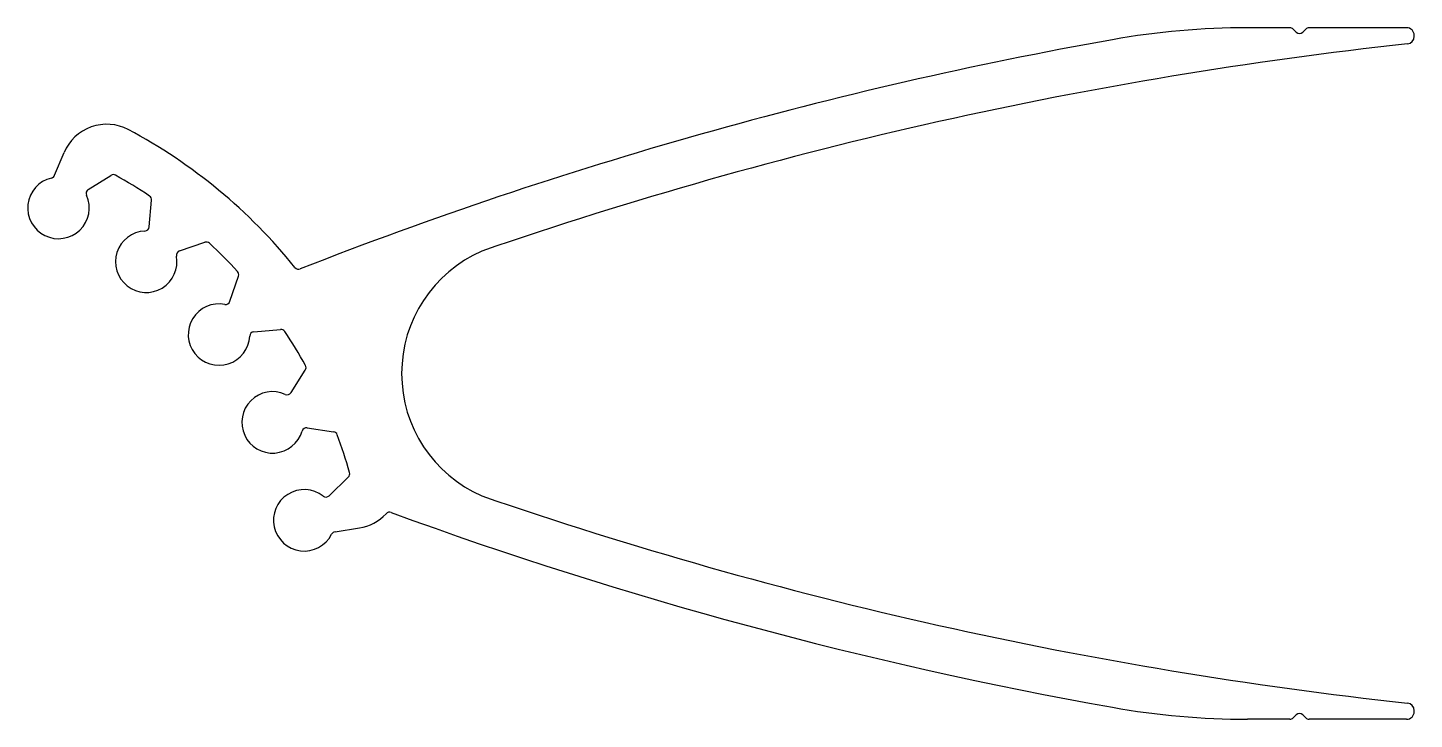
# Model space of a CAD drawing. Extents: x 881 to 971.2, y 443.4 to 488.4.
import ezdxf

# ---------------------------------------------------------------- set-up
doc = ezdxf.new("R2010")
doc.units = 0
doc.layers.get('0').update_dxf_attribs({"linetype": 'CONTINUOUS'})

msp = doc.modelspace()

# ---------------------------------------------------------------- linework, layer by layer
for p, q in [((963.122, 488.443), (960.376, 488.443)), ((963.334, 488.355), (963.534, 488.155)), ((963.958, 488.155), (964.158, 488.355)), ((970.716, 488.443), (964.37, 488.443)), ((971.216, 487.886), (971.216, 487.943)), ((882.775, 478.839), (883.391, 480.316)), ((884.963, 477.914), (886.436, 478.837)), ((888.924, 475.486), (889.078, 477.217)), ((890.898, 473.928), (892.546, 474.48)), ((894.181, 470.64), (894.736, 472.287)), ((895.736, 468.663), (897.467, 468.815)), ((898.157, 464.699), (899.082, 466.169)), ((899.207, 462.413), (900.925, 462.155)), ((900.634, 457.991), (901.877, 459.205)), ((901.014, 455.643), (902.598, 455.894)), ((971.216, 443.944), (971.216, 444.001)), ((963.122, 443.444), (960.376, 443.444)), ((963.334, 443.532), (963.534, 443.732)), ((963.958, 443.732), (964.158, 443.532)), ((970.716, 443.444), (964.37, 443.444))]:
    msp.add_line(p, q)
for centre, radius, start, end in [((960.376, 438.443), 50, 90, 100.12327), ((963.122, 488.143), 0.3, 45, 90), ((963.746, 488.367), 0.3, 225, 315), ((964.37, 488.143), 0.3, 90, 135), ((970.716, 487.943), 0.5, 0, 90), ((1000.67, 212.762), 279.25, 100.12327, 111.4058), ((1000.67, 212.762), 276.25, 96.21359, 109.03583), ((970.716, 487.886), 0.5, 276.21359, 0), ((886.16, 479.161), 3, 61.98733, 157.36671), ((871.131, 450.91), 35, 38.79696, 61.98733), ((883.026, 476.715), 2, 103.24735, 24.25948), ((882.498, 478.954), 0.3, 283.24735, 337.36671), ((886.595, 478.583), 0.3, 60.80259, 122.06804), ((871.131, 450.91), 32, 56.17019, 60.80259), ((885.122, 477.66), 0.3, 122.06804, 204.25948), ((888.779, 477.243), 0.3, 354.90473, 56.17019), ((888.625, 475.513), 0.3, 272.7133, 354.90473), ((888.734, 473.215), 2, 92.7133, 10.72637), ((892.641, 474.196), 0.3, 47.26949, 108.53494), ((871.131, 450.91), 32, 42.63708, 47.26949), ((890.994, 473.643), 0.3, 108.53494, 190.72637), ((914.027, 465.943), 8.68, 113.47525, 246.52475), ((898.643, 473.028), 0.3, 218.79696, 291.4058), ((894.451, 472.382), 0.3, 341.37163, 42.63708), ((893.465, 468.477), 2, 79.18019, 357.19327), ((893.896, 470.736), 0.3, 259.18019, 341.37163), ((895.762, 468.364), 0.3, 95.00184, 177.19327), ((897.493, 468.516), 0.3, 33.73638, 95.00184), ((871.131, 450.91), 32, 29.10398, 33.73638), ((898.828, 466.329), 0.3, 327.83852, 29.10398), ((896.955, 462.763), 2, 65.64709, 343.66017), ((897.904, 464.858), 0.3, 245.64709, 327.83852), ((899.162, 462.116), 0.3, 81.46873, 163.66017), ((900.881, 461.858), 0.3, 20.20328, 81.46873), ((871.131, 450.91), 32, 15.57087, 20.20328), ((901.668, 459.42), 0.3, 314.30542, 15.57087), ((899.012, 456.391), 2, 52.11398, 333.01637), ((900.424, 458.206), 0.3, 232.11398, 314.30542), ((1000.67, 719.125), 276.25, 250.96417, 263.78641), ((902.128, 458.857), 3, 279, 317.28017), ((904.553, 456.619), 0.3, 69.88965, 137.28017), ((1000.67, 719.125), 279.25, 249.88965, 259.87673), ((901.061, 455.347), 0.3, 99, 153.01637), ((960.376, 493.444), 50, 259.87673, 270), ((963.746, 443.52), 0.3, 45, 135), ((970.716, 443.944), 0.5, 270, 0), ((970.716, 444.001), 0.5, 0, 83.78641), ((963.122, 443.744), 0.3, 270, 315), ((964.37, 443.744), 0.3, 225, 270)]:
    msp.add_arc(centre, radius, start, end)

doc.saveas('drawing.dxf')
